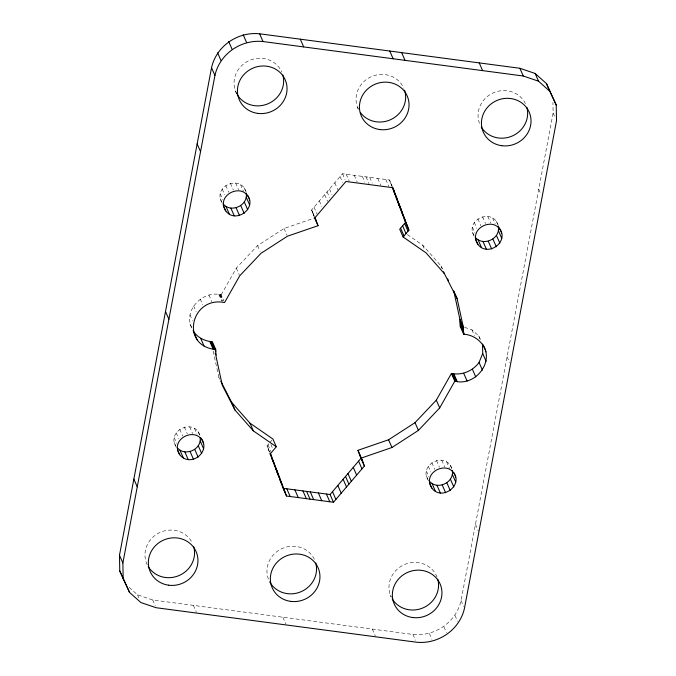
<?xml version="1.0" encoding="UTF-8"?>
<svg xmlns="http://www.w3.org/2000/svg" width="676" height="676" viewBox="0 0 676 676"><rect width="100%" height="100%" fill="white"/><g stroke="black" fill="none" stroke-linecap="round" stroke-linejoin="round"><path stroke-width="0.51" stroke-dasharray="3.38 2.54" d="M129.158 587.368L137.473 594.804L152.717 599.992L412.985 634.468C434.829 636.8 456.3 622.182 461.074 600.542L553.129 112.985L552.926 102.498M222.041 202.724C212.044 186.356 241.002 173.774 246.165 192.246M191.781 328.037C182.993 310.225 202.893 290.029 221.187 294.82L223.731 300.617M176.436 447.47C165.155 431.009 194.527 416.931 200.138 436.02M474.172 236.127C464.167 219.759 493.125 207.177 498.297 225.649M428.567 480.873C417.506 465.063 445.492 450.461 451.864 468.553M221.187 294.82L236.296 268.11L257.59 245.608L284.047 228.496L313.656 218.297M314.171 216.709L311.619 209.957L342.521 173.749L389.477 179.968L392.021 185.765M269.361 451.923L267.071 445.873L269.327 443.236M269.994 442.45L271.997 440.101M464.589 327.328L471.907 329.82L478.709 335.904L480.399 339.546M407.358 234.538L422.669 245.143L441.005 265.938L442.425 268.71M213.16 351.072L218.872 377.385L219.818 379.236M472.473 232.265L474.51 236.634M426.446 476.039L428.474 480.408M220.342 198.862L222.379 203.231M190.091 324.176L191.781 327.818M174.315 442.636L176.343 447.005M553.129 112.985L555.25 117.818M538.747 189.17L540.868 193.995M496.268 221.28L497.958 225.142M492.635 218.035L495.187 223.832M487.759 216.371L490.734 223.139M482.512 216.692L485.478 223.452M477.864 218.838L480.83 225.607M474.324 222.472L476.867 228.268M472.372 227.229L474.924 233.026M507.101 356.767L509.645 362.564M478.709 335.904L480.399 339.766M471.907 329.82L474.451 335.617M441.005 265.938L442.281 268.837M422.669 245.143L424.79 249.976M357.486 107.222L358.339 109.149M390.736 183.289L392.004 186.187M385.81 179.486L388.776 186.246M377.74 178.413L380.706 185.182M369.671 177.349L372.214 183.145M366.003 176.858L368.969 183.627M362.328 176.377L364.879 182.174M354.258 175.304L357.232 182.072M346.188 174.239L349.162 180.999M342.521 173.749L345.064 179.546M340.104 176.58L342.647 182.376M334.797 182.799L337.763 189.567M329.482 189.026L332.026 194.823M450.233 465.054L452.354 469.888M475.456 524.356L478.431 531.125M446.608 461.809L449.582 468.578M327.066 191.857L329.618 197.654M441.732 460.153L444.698 466.913M324.657 194.68L327.623 201.448M436.485 460.466L439.451 467.234M319.342 200.907L321.886 206.704M431.837 462.621L434.803 469.381M428.297 466.246L430.84 472.042M314.036 207.126L317.002 213.895M426.345 471.003L428.888 476.8M311.619 209.957L314.163 215.754M312.092 211.208L314.213 216.041M313.132 213.962L313.977 215.889M461.074 600.542L463.618 606.338M235.493 91.057L236.761 93.956M454.99 615.422L457.534 621.219M284.047 228.496L287.013 235.256M443.912 626.762L446.456 632.559M244.137 187.877L246.258 192.711M240.512 184.632L243.478 191.392M235.628 182.976L238.603 189.736M429.395 633.48L431.939 639.276M230.381 183.289L233.347 190.057M257.59 245.608L260.133 251.404M225.733 185.435L228.708 192.204M222.193 189.069L224.736 194.865M220.249 193.826L222.793 199.623M412.985 634.468L415.529 640.265M390.398 595.21L391.252 597.136A25.037 23.567 -23.7 0 1 404.409 564.578A25.037 23.567 -23.7 0 1 437.118 577.211M236.296 268.11L239.27 274.878M372.315 629.086L375.29 635.846M220.587 294.694L223.131 300.49M219.987 294.575L222.531 300.372M219.379 294.474L222.345 301.234M218.762 294.381L221.728 301.141M208.909 294.981L211.884 301.741M270.839 444.385L272.538 448.247M267.983 444.8L270.958 451.568M267.071 445.873L269.623 451.669M268.33 449.185L269.597 452.083M200.197 299.003L202.749 304.8M193.556 305.814L196.099 311.611M218.872 377.385L219.717 379.32M189.905 314.737L192.449 320.534M282.847 617.23L285.821 623.99M198.102 431.651L200.223 436.485M194.477 428.407L197.02 434.203M189.601 426.75L192.567 433.51M184.345 427.063L187.32 433.831M179.706 429.218L182.672 435.978M176.157 432.843L178.709 438.639M174.214 437.6L176.757 443.397M193.387 605.375L196.353 612.143M152.717 599.992L155.26 605.789M137.473 594.804L139.171 598.666M389.477 179.968L391.767 186.018M358.305 109.098A25.037 23.567 -23.7 0 1 370.997 76.811A25.037 23.567 -23.7 0 1 403.825 88.277M268.397 579.045A25.037 23.567 -23.7 0 1 282.914 548.202A25.037 23.567 -23.7 0 1 314.737 560.108M236.777 93.854A25.037 23.567 -23.7 0 1 248.506 60.882A25.037 23.567 -23.7 0 1 281.824 72.121M147.216 564.764A25.037 23.567 -23.7 0 1 159.418 532.705A25.037 23.567 -23.7 0 1 192.305 543.005M479.487 123.378A25.037 23.567 -23.7 0 1 494.004 92.536A25.037 23.567 -23.7 0 1 525.818 104.442"/><path stroke-width="1.01" d="M119.475 555.283L211.529 67.735C216.312 46.095 237.783 31.476 259.626 33.8L519.886 68.284L535.13 73.464L546.47 83.604L556.221 104.991L556.525 120.717L464.471 608.265C459.688 629.905 438.217 644.524 416.374 642.2L156.114 607.716L140.87 602.536L129.53 592.396L119.779 571.009L119.475 555.283L122.871 563.015L123.176 578.74M122.871 563.015L214.926 75.459C219.7 53.818 241.171 39.2 263.015 41.532L523.283 76.008L538.527 81.196L549.858 91.336L556.221 104.991M223.105 203.873C230.871 213.472 248.481 205.428 246.191 193.251M249.562 199.969C244.222 181.134 214.799 194.629 225.767 210.954C235.468 224.086 257.362 208.487 247.441 195.144M177.796 448.298C185.452 456.68 201.592 449.337 200.172 438.031M203.527 443.752C198.186 424.908 168.763 438.411 179.74 454.737C190.438 468.13 211.639 451.745 200.983 437.955M475.228 237.276C483.002 246.875 500.612 238.831 498.322 226.654M501.693 233.372C496.353 214.537 466.93 228.032 477.898 244.357C487.599 257.488 509.493 241.89 499.572 228.547M479.056 362.463L482.706 353.531L482.52 344.092C494.959 362.159 475.067 386.537 454.813 381.18L451.424 373.448C461.826 375.611 472.854 371.023 479.056 362.463L482.444 370.186M429.928 481.701C437.947 490.421 454.525 482.123 452.286 470.428M455.666 477.155C450.317 458.32 420.894 471.814 431.871 488.14C441.572 501.262 463.466 485.664 453.545 472.321M282.188 485.816L283.126 488.3L330.082 494.519L360.992 458.311L357.959 450.309L388.565 439.78L415.022 422.661L436.307 400.158L451.424 373.448M283.557 489.263L286.523 496.032L333.479 502.251L364.381 466.043L361.356 458.041L391.962 447.504L418.41 430.392L439.704 407.89L454.813 381.18M392.114 186.931L405.532 222.404L399.702 229.24L403.09 236.963L426.066 252.875L444.402 273.67L457.128 298.615L463.28 326.947L463.66 334.231C473.884 334.747 483.188 341.862 485.909 351.824M403.09 236.963L408.929 230.127L392.874 187.7L345.918 181.481L315.008 217.689L318.041 225.691L287.435 236.22L260.978 253.339L239.693 275.842L224.576 302.552C191.046 295.818 179.444 345.968 215.737 349.5L216.117 356.776L222.26 385.117L234.995 410.062L253.331 430.857L276.307 446.76L270.468 453.596L286.523 496.032M453.74 290.883L459.891 319.224L460.272 326.5L460.888 326.525M193.057 330.547C196.809 337.29 204.718 341.245 212.34 341.769L215.737 349.5M220.756 381.078L231.598 402.33L249.943 423.125L272.91 439.028L276.307 446.76M447.605 278.875L448.551 280.717M119.779 571.009L129.53 592.396M546.47 83.604L549.858 91.336M535.13 73.464L538.527 81.196M519.886 68.284L523.283 76.008M479.225 62.893L482.613 70.625M498.812 227.077L499.657 229.003M498.398 230.677L501.786 238.408M496.446 235.442L499.843 243.166M492.905 239.067L496.302 246.799M488.258 241.214L491.655 248.945M401.645 52.618L405.042 60.341M483.01 241.535L486.407 249.267M478.135 239.87L481.523 247.602M475.355 238.56L477.898 244.357M389.756 51.038L393.153 58.77M482.706 353.531L486.095 361.263M454.162 291.846L457.128 298.615M443.549 271.735L444.402 273.67M459.891 319.224L463.28 326.947M460.026 321.049L463.423 328.773M460.136 322.866L463.533 330.598M460.221 324.683L464.285 334.257M460.272 326.5L463.66 334.231M472.406 369.265L475.803 376.997M392.426 187.151L394.125 191.012M393.491 190.581L396.888 198.305M396.254 197.874L399.643 205.597M397.505 201.186L400.902 208.918M398.764 204.498L402.152 212.23M401.519 211.791L404.916 219.523M404.282 219.083L407.67 226.815M405.532 222.404L408.929 230.127M404.62 223.469L408.017 231.2M402.617 225.818L406.006 233.55M400.606 228.167L404.003 235.899M463.694 373.296L467.091 381.019M453.849 373.887L457.238 381.619M453.233 373.803L456.63 381.526M452.624 373.693L456.013 381.425M452.016 373.575L455.413 381.306M300.288 39.191L303.685 46.914M436.307 400.158L439.704 407.89M259.626 33.8L263.015 41.532M452.371 474.451L455.759 482.182M450.419 479.216L453.816 486.94M446.878 482.841L450.267 490.573M415.022 422.661L418.41 430.392M442.231 484.996L445.628 492.719M243.208 34.797L246.605 42.52M436.983 485.309L440.372 493.041M432.108 483.653L435.496 491.376M314.636 217.004L315.481 218.94M314.83 217.824L316.529 221.686M314.594 217.68L318.041 225.691M429.75 483.306L431.871 488.14M228.691 41.506L232.088 49.238M388.565 439.78L391.962 447.504M217.621 52.855L221.01 60.578M211.529 67.735L214.926 75.459M357.959 450.309L361.829 459.291M359.471 454.314L362.868 462.038M360.519 457.06L364.381 466.043M246.267 197.274L249.664 205.005M358.576 461.142L361.964 468.874M244.323 202.039L247.712 209.763M240.774 205.665L244.171 213.396M353.261 467.361L356.658 475.093M236.135 207.811L239.524 215.543M347.954 473.589L351.343 481.32M230.879 208.132L234.276 215.864M345.537 476.419L348.934 484.143M226.004 206.476L229.401 214.199M197.147 143.912L200.544 151.644M223.224 205.158L225.767 210.954M343.121 479.242L346.518 486.973M337.814 485.469L341.203 493.201M332.499 491.689L335.896 499.42M330.082 494.519L333.479 502.251M326.415 494.038L329.812 501.761M318.345 492.965L321.742 500.696M310.276 491.9L313.672 499.623M306.608 491.41L309.997 499.142M302.941 490.928L306.329 498.651M294.871 489.855L298.26 497.587M286.801 488.79L290.19 496.514M270.028 453.047L271.718 456.917M271.515 457.441L274.481 464.209M274.27 464.733L277.236 471.502M275.529 468.054L278.495 474.814M276.78 471.366L279.746 478.126M279.543 478.659L282.509 485.419M282.298 485.951L285.264 492.711M249.943 423.125L253.331 430.857M211.723 341.743L215.112 349.475M214.512 348.419L215.788 351.317M211.098 341.701L214.486 349.424M210.473 341.642L213.869 349.365M215.129 353.024L215.974 354.951M209.847 341.566L213.244 349.289M231.598 402.33L234.995 410.062M200.704 338.448L204.093 346.18M193.902 332.364L197.291 340.096M165.502 311.509L168.899 319.233M200.231 441.048L203.628 448.779M198.288 445.814L201.685 453.545M194.747 449.439L198.136 457.17M190.1 451.593L193.497 459.317M184.852 451.906L188.241 459.638M179.968 450.25L183.365 457.973M177.619 449.903L179.74 454.737M133.856 479.107L137.253 486.83M270.054 453.74L271.084 456.477M271.431 457.39L273.848 463.77M274.16 464.598L275.098 467.082M275.419 467.91L276.357 470.403M276.704 471.316L279.112 477.695M279.458 478.608L281.875 484.988M404.544 90.187A25.037 23.567 -23.7 0 1 391.683 119.162A25.037 23.567 -23.7 0 1 360.443 112.622M315.751 563.007A25.037 23.567 -23.7 0 1 300.609 591.889A25.037 23.567 -23.7 0 1 269.69 581.842M282.838 75.011A25.037 23.567 -23.7 0 1 268.203 103.69A25.037 23.567 -23.7 0 1 237.293 94.75M193.758 546.842A25.037 23.567 -23.7 0 1 179.115 575.513A25.037 23.567 -23.7 0 1 148.205 566.581M526.841 107.34A25.037 23.567 -23.7 0 1 512.205 136.02A25.037 23.567 -23.7 0 1 481.295 127.08M437.752 579.163A25.037 23.567 -23.7 0 1 423.117 607.842A25.037 23.567 -23.7 0 1 392.207 598.902M379.785 129.547A25.037 23.567 -23.7 0 0 407.603 96.955A25.037 23.567 -23.7 0 0 365.336 91.353A25.037 23.567 -23.7 0 0 379.785 129.547M290.697 601.37A25.037 23.567 -23.7 0 0 318.514 568.778A25.037 23.567 -23.7 0 0 276.247 563.184A25.037 23.567 -23.7 0 0 290.697 601.37M257.784 113.382A25.037 23.567 -23.7 0 0 285.602 80.79A25.037 23.567 -23.7 0 0 243.335 75.197A25.037 23.567 -23.7 0 0 257.784 113.382M168.696 585.205A25.037 23.567 -23.7 0 0 196.513 552.622A25.037 23.567 -23.7 0 0 154.246 547.019A25.037 23.567 -23.7 0 0 168.696 585.205M501.786 145.703A25.037 23.567 -23.7 0 0 529.595 113.12A25.037 23.567 -23.7 0 0 487.337 107.518A25.037 23.567 -23.7 0 0 501.786 145.703M412.698 617.534A25.037 23.567 -23.7 0 0 440.507 584.943A25.037 23.567 -23.7 0 0 398.248 579.349A25.037 23.567 -23.7 0 0 412.698 617.534"/></g></svg>
